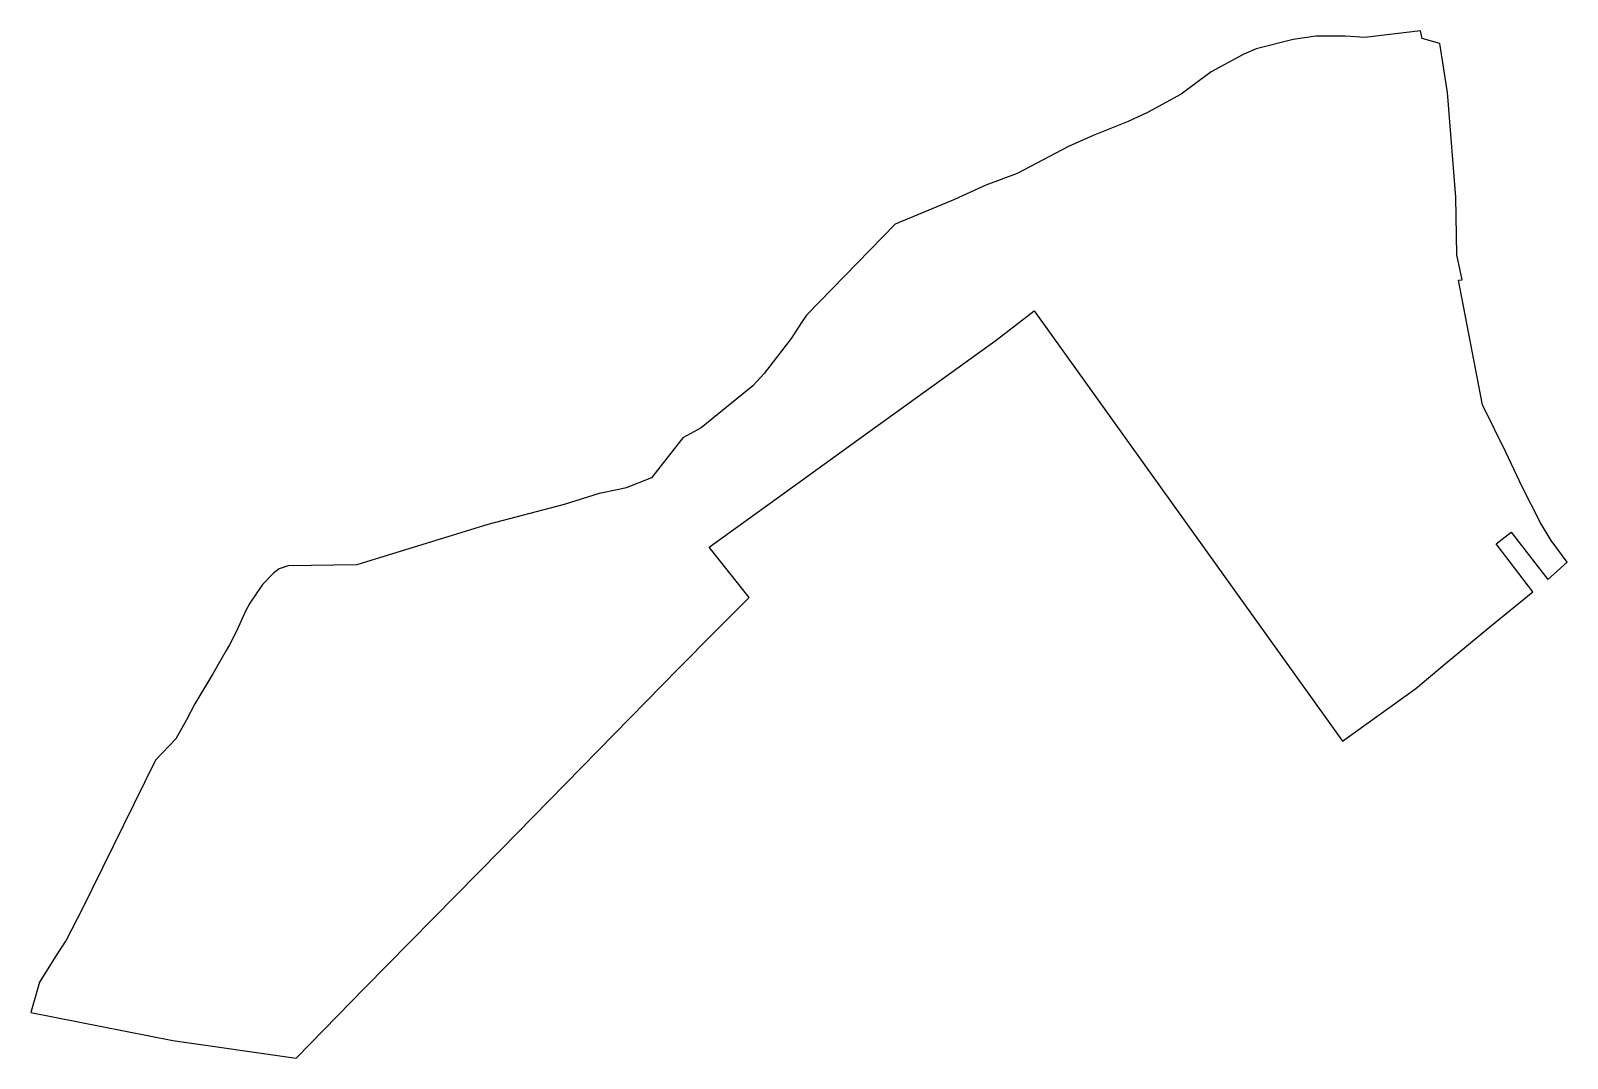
# Model space of a CAD drawing. Header units: millimetres. Extents: x 610773 to 611757, y 1316825 to 1317483.
import ezdxf

# ---------------------------------------------------------------- set-up
doc = ezdxf.new("R2010")
doc.units = ezdxf.units.MM

msp = doc.modelspace()

# ---------------------------------------------------------------- linework, layer by layer
at = {"color": 0, "lineweight": -2}
msp.add_lwpolyline([(611613.1713, 1317028.4911), (611659.964, 1317062.2283), (611678.9109, 1317077.9894), (611707.4654, 1317101.5482), (611734.9465, 1317124.1104), (611711.5719, 1317154.7843), (611721.1137, 1317162.195), (611744.5831, 1317132.0613), (611750.5508, 1317137.3835), (611757.0167, 1317143.1035), (611746.6324, 1317157.0027), (611739.8699, 1317168.2637), (611728.2386, 1317191.3993), (611717.7484, 1317213.4908), (611702.8066, 1317243.8007), (611687.3724, 1317323.6462), (611689.6208, 1317323.9387), (611686.2162, 1317339.7687), (611685.5669, 1317376.8401), (611680.2663, 1317443.7885), (611675.393, 1317475.1872), (611664.0483, 1317478.416), (611662.9443, 1317483.3439), (611627.2873, 1317479.0931), (611614.6981, 1317479.8538), (611596.0454, 1317479.8676), (611581.3958, 1317477.697), (611557.8756, 1317471.7406), (611549.8146, 1317468.4039), (611529.0755, 1317456.931), (611509.7287, 1317442.8133), (611488.1263, 1317431.0189), (611475.8004, 1317425.2506), (611453.3551, 1317416.2268), (611437.6628, 1317409.1896), (611404.6521, 1317391.9837), (611384.5727, 1317384.5581), (611364.512, 1317375.327), (611326.5548, 1317359.538), (611269.908, 1317301.122), (611267.08, 1317297.216), (611259.919, 1317286.343), (611242.746, 1317263.772), (611235.367, 1317255.889), (611202.378, 1317229.086), (611190.652, 1317222.631), (611170.658, 1317197.109), (611154.271, 1317190.674), (611149.655, 1317189.501), (611137.095, 1317186.968), (611114.603, 1317180.088), (611065.802, 1317167.129), (610981.954, 1317141.301), (610937.849, 1317140.63), (610932.224, 1317138.73), (610928.797, 1317136.133), (610921.379, 1317128.836), (610913.403, 1317116.838), (610910.521, 1317111.608), (610905.074, 1317099.225), (610900.246, 1317090.217), (610898.127, 1317086.421), (610889.666, 1317071.461), (610878.033, 1317052.318), (610872.863, 1317042.187), (610865.96, 1317030.036), (610852.963, 1317016.198), (610812.073, 1316933.427), (610806.236, 1316921.327), (610795.634, 1316901.096), (610788.938, 1316890.628), (610778.662, 1316874.137), (610773.0242, 1316854.766), (610863.9581, 1316836.8761), (610942.927, 1316825.402), (610986.997, 1316870.432), (611074.047, 1316958.857), (611187.877, 1317075.057), (611211.233, 1317098.747), (611233.016, 1317120.433), (611207.572, 1317152.696), (611259.564, 1317190.165), (611310.348, 1317226.871), (611391.336, 1317285.249), (611415.633, 1317303.903), (611613.1713, 1317028.4911)], dxfattribs=at)

doc.saveas('drawing.dxf')
